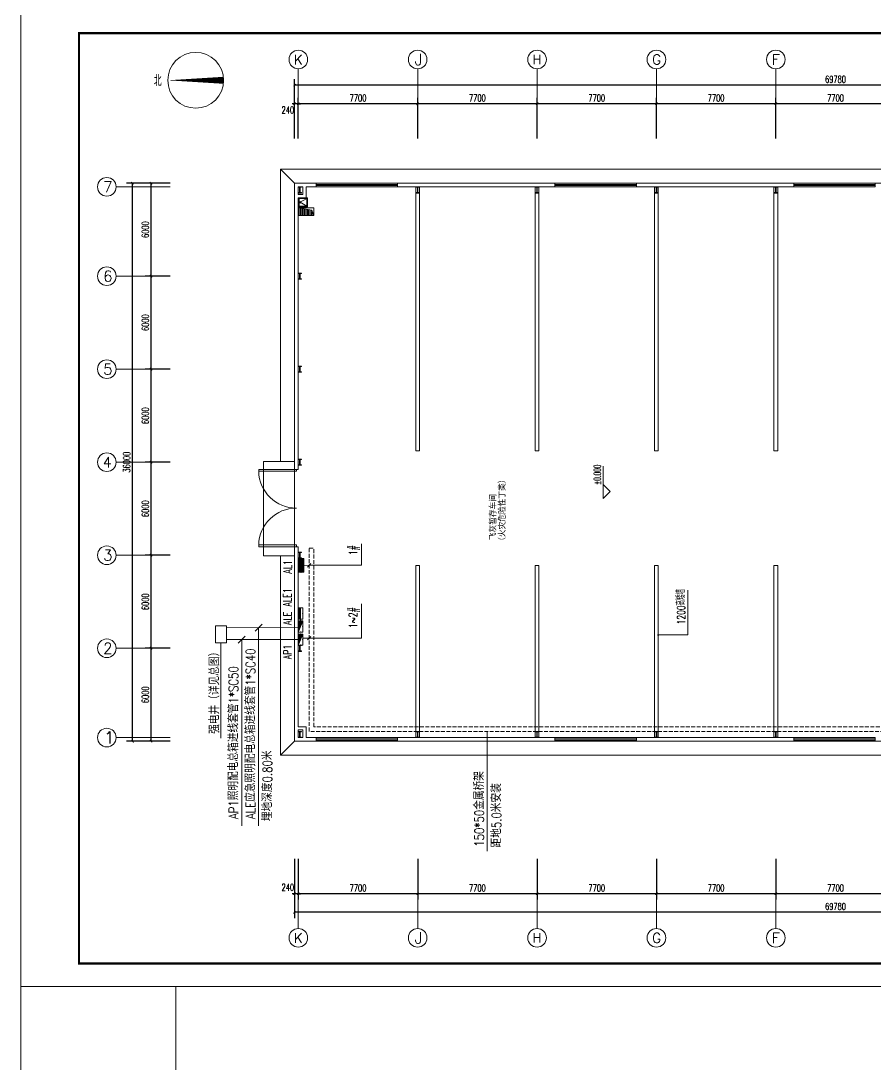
# Model space of a CAD drawing. Header units: inches. Extents: x -3272461 to -2504170, y 403793 to 1071042.
# Drawn here: x -2761444 to -2706341, y 779131 to 846418 of the extents above; entities that cross this region are included whole.
import ezdxf
from ezdxf.enums import TextEntityAlignment as Align

# ---------------------------------------------------------------- set-up
doc = ezdxf.new("R2010")
doc.units = ezdxf.units.IN
doc.header["$LTSCALE"] = 1000
doc.header["$MEASUREMENT"] = 0
doc.header["$PDSIZE"] = -5
doc.linetypes.add('DASH', pattern=[0.35, 0.25, -0.1])
doc.layers.get('0').update_dxf_attribs({"lineweight": 18})
for name, color, linetype, lineweight in [('AXIS', 30, 'Continuous', 18), ('DIM_SYMB', 3, 'Continuous', 18), ('EQUIP', 3, 'Continuous', 18), ('EQUIP-箱柜', 3, 'Continuous', 18), ('jc', 8, 'Continuous', 18), ('PUB_TITLE', 153, 'Continuous', 18), ('TEL_TEXT', 7, 'Continuous', 18), ('TQ', 3, 'Continuous', 18), ('WIRE-照明', 1, 'Continuous', 18), ('桥架', 7, 'DASH', 18)]:
    doc.layers.add(name, color=color, linetype=linetype, lineweight=lineweight)
doc.styles.add('_HZTXT', font='simplex.shx', dxfattribs={"width": 0.8, "bigfont": 'hztxt.shx'})
doc.styles.add('_TCH_AXIS', font='complex.shx', dxfattribs={"bigfont": 'gbcbig.shx'})
doc.styles.add('_TCH_DIM', font='simplex.shx', dxfattribs={"width": 0.7, "bigfont": 'gbcbig.shx'})
doc.styles.add('_TCH_DIM_T3', font='simplex.shx', dxfattribs={"width": 0.705882, "bigfont": 'gbcbig.shx'})
doc.styles.add('_TCH_LABEL', font='complex.shx', dxfattribs={"bigfont": 'gbcbig.shx'})
doc.styles.add('_TEL_DIM', font='simplex.shx', dxfattribs={"width": 0.8, "bigfont": 'hztxt.shx'})
doc.styles.add('HT', font='', dxfattribs={"width": 0.9})
doc.styles.get('HT').set_extended_font_data('黑体')
doc.dimstyles.new('_TCH_ARCH&&150', dxfattribs={"dimtxt": 446.25, "dimasz": 150, "dimexe": 375, "dimexo": 450, "dimgap": 150, "dimtad": 1, "dimdec": 0, "dimzin": 0, "dimdsep": 46, "dimtxsty": '_TCH_DIM_T3', "dimblk": 'ARCHTICK', "dimcen": 0.09, "dimdle": 300, "dimclrt": 7, "dimazin": 2, "dimtfac": 1, "dimtdec": 0, "dimtix": 1, "dimtmove": 2, "dimatfit": 3, "dimfxl": 1, "dimtolj": 1, "dimarcsym": 0})

# ---------------------------------------------------------------- blocks, each defined once
blk = doc.blocks.new('_ArchTick_0')
at = {"color": 0, "linetype": 'ByBlock'}
blk.add_lwpolyline([(-0.5, -0.5, 0.4, 0.4, 0), (0.5, 0.5, 0.4, 0.4, 0)], format="xyseb", dxfattribs=at)
blk = doc.blocks.new('*X21')
at = {"layer": 'AXIS', "color": 0, "lineweight": -2}
for p, q in [((-2743788, 838825), (-2743788, 842650)), ((-2674008, 838825), (-2674008, 842650)), ((-2674008, 842275), (-2743788, 842275))]:
    blk.add_line(p, q, dxfattribs=at)
at = {"layer": 'AXIS', "color": 0, "lineweight": -2, "xscale": 150, "yscale": 150, "zscale": 150, "rotation": 180}
blk.add_blockref('_ArchTick_0', (-2743788, 842275), dxfattribs=at)
at = {"layer": 'AXIS', "color": 0, "lineweight": -2, "xscale": 150, "yscale": 150, "zscale": 150}
blk.add_blockref('_ArchTick_0', (-2674008, 842275), dxfattribs=at)
at = {"layer": 'AXIS', "color": 7, "insert": (-2708898, 842648), "char_height": 446.2, "width": 2115, "attachment_point": 5, "style": '_TCH_DIM_T3'}
blk.add_mtext('69780', dxfattribs=at)
blk = doc.blocks.new('_ARCHTICK')
at = {"color": 0, "linetype": 'ByBlock', "const_width": 0.4}
blk.add_lwpolyline([(-0.5, -0.5), (0.5, 0.5)], dxfattribs=at)
blk = doc.blocks.new('*X28')
at = {"layer": 'AXIS', "color": 0, "lineweight": -2}
for p, q in [((-2712748, 838825), (-2712748, 841450)), ((-2705048, 838825), (-2705048, 841450)), ((-2705048, 841075), (-2712748, 841075))]:
    blk.add_line(p, q, dxfattribs=at)
at = {"layer": 'AXIS', "color": 0, "lineweight": -2, "xscale": 150, "yscale": 150, "zscale": 150, "rotation": 180}
blk.add_blockref('_ArchTick_0', (-2712748, 841075), dxfattribs=at)
at = {"layer": 'AXIS', "color": 0, "lineweight": -2, "xscale": 150, "yscale": 150, "zscale": 150}
blk.add_blockref('_ArchTick_0', (-2705048, 841075), dxfattribs=at)
at = {"layer": 'AXIS', "color": 7, "insert": (-2708898, 841448), "char_height": 446.2, "width": 1665, "attachment_point": 5, "style": '_TCH_DIM_T3'}
blk.add_mtext('7700', dxfattribs=at)
blk = doc.blocks.new('*X29')
at = {"layer": 'AXIS', "color": 0, "lineweight": -2}
for p, q in [((-2720448, 838825), (-2720448, 841450)), ((-2712748, 838825), (-2712748, 841450)), ((-2712748, 841075), (-2720448, 841075))]:
    blk.add_line(p, q, dxfattribs=at)
at = {"layer": 'AXIS', "color": 0, "lineweight": -2, "xscale": 150, "yscale": 150, "zscale": 150, "rotation": 180}
blk.add_blockref('_ArchTick_0', (-2720448, 841075), dxfattribs=at)
at = {"layer": 'AXIS', "color": 0, "lineweight": -2, "xscale": 150, "yscale": 150, "zscale": 150}
blk.add_blockref('_ArchTick_0', (-2712748, 841075), dxfattribs=at)
at = {"layer": 'AXIS', "color": 7, "insert": (-2716598, 841448), "char_height": 446.2, "width": 1665, "attachment_point": 5, "style": '_TCH_DIM_T3'}
blk.add_mtext('7700', dxfattribs=at)
blk = doc.blocks.new('*X30')
at = {"layer": 'AXIS', "color": 0, "lineweight": -2}
for p, q in [((-2728148, 838825), (-2728148, 841450)), ((-2720448, 838825), (-2720448, 841450)), ((-2720448, 841075), (-2728148, 841075))]:
    blk.add_line(p, q, dxfattribs=at)
at = {"layer": 'AXIS', "color": 0, "lineweight": -2, "xscale": 150, "yscale": 150, "zscale": 150, "rotation": 180}
blk.add_blockref('_ArchTick_0', (-2728148, 841075), dxfattribs=at)
at = {"layer": 'AXIS', "color": 0, "lineweight": -2, "xscale": 150, "yscale": 150, "zscale": 150}
blk.add_blockref('_ArchTick_0', (-2720448, 841075), dxfattribs=at)
at = {"layer": 'AXIS', "color": 7, "insert": (-2724298, 841448), "char_height": 446.2, "width": 1665, "attachment_point": 5, "style": '_TCH_DIM_T3'}
blk.add_mtext('7700', dxfattribs=at)
blk = doc.blocks.new('*X31')
at = {"layer": 'AXIS', "color": 0, "lineweight": -2}
for p, q in [((-2735848, 838825), (-2735848, 841450)), ((-2728148, 838825), (-2728148, 841450)), ((-2728148, 841075), (-2735848, 841075))]:
    blk.add_line(p, q, dxfattribs=at)
at = {"layer": 'AXIS', "color": 0, "lineweight": -2, "xscale": 150, "yscale": 150, "zscale": 150, "rotation": 180}
blk.add_blockref('_ArchTick_0', (-2735848, 841075), dxfattribs=at)
at = {"layer": 'AXIS', "color": 0, "lineweight": -2, "xscale": 150, "yscale": 150, "zscale": 150}
blk.add_blockref('_ArchTick_0', (-2728148, 841075), dxfattribs=at)
at = {"layer": 'AXIS', "color": 7, "insert": (-2731998, 841448), "char_height": 446.2, "width": 1665, "attachment_point": 5, "style": '_TCH_DIM_T3'}
blk.add_mtext('7700', dxfattribs=at)
blk = doc.blocks.new('*X32')
at = {"layer": 'AXIS', "color": 0, "lineweight": -2}
for p, q in [((-2743548, 838825), (-2743548, 841450)), ((-2735848, 838825), (-2735848, 841450)), ((-2735848, 841075), (-2743548, 841075))]:
    blk.add_line(p, q, dxfattribs=at)
at = {"layer": 'AXIS', "color": 0, "lineweight": -2, "xscale": 150, "yscale": 150, "zscale": 150, "rotation": 180}
blk.add_blockref('_ArchTick_0', (-2743548, 841075), dxfattribs=at)
at = {"layer": 'AXIS', "color": 0, "lineweight": -2, "xscale": 150, "yscale": 150, "zscale": 150}
blk.add_blockref('_ArchTick_0', (-2735848, 841075), dxfattribs=at)
at = {"layer": 'AXIS', "color": 7, "insert": (-2739698, 841448), "char_height": 446.2, "width": 1665, "attachment_point": 5, "style": '_TCH_DIM_T3'}
blk.add_mtext('7700', dxfattribs=at)
blk = doc.blocks.new('*X33')
at = {"layer": 'AXIS', "color": 0, "lineweight": -2}
for p, q in [((-2743788, 838825), (-2743788, 841450)), ((-2743548, 838825), (-2743548, 841450)), ((-2743788, 841075), (-2743938, 841075)), ((-2743548, 841075), (-2743788, 841075)), ((-2743548, 841075), (-2743398, 841075))]:
    blk.add_line(p, q, dxfattribs=at)
at = {"layer": 'AXIS', "color": 0, "lineweight": -2, "xscale": 150, "yscale": 150, "zscale": 150}
blk.add_blockref('_ArchTick_0', (-2743788, 841075), dxfattribs=at)
at = {"layer": 'AXIS', "color": 0, "lineweight": -2, "xscale": 150, "yscale": 150, "zscale": 150, "rotation": 180}
blk.add_blockref('_ArchTick_0', (-2743548, 841075), dxfattribs=at)
at = {"layer": 'AXIS', "color": 7, "insert": (-2744221, 840662), "char_height": 446.2, "width": 1215, "attachment_point": 5, "style": '_TCH_DIM_T3'}
blk.add_mtext('240', dxfattribs=at)
blk = doc.blocks.new('*X94')
at = {"layer": 'AXIS', "color": 0, "lineweight": -2}
for p, q in [((-2743788, 792374), (-2743788, 788549)), ((-2674008, 792374), (-2674008, 788549)), ((-2674008, 788924), (-2743788, 788924))]:
    blk.add_line(p, q, dxfattribs=at)
at = {"layer": 'AXIS', "color": 0, "lineweight": -2, "xscale": 150, "yscale": 150, "zscale": 150, "rotation": 180}
blk.add_blockref('_ArchTick_0', (-2743788, 788924), dxfattribs=at)
at = {"layer": 'AXIS', "color": 0, "lineweight": -2, "xscale": 150, "yscale": 150, "zscale": 150}
blk.add_blockref('_ArchTick_0', (-2674008, 788924), dxfattribs=at)
at = {"layer": 'AXIS', "color": 7, "insert": (-2708898, 789298), "char_height": 446.2, "width": 2115, "attachment_point": 5, "style": '_TCH_DIM_T3'}
blk.add_mtext('69780', dxfattribs=at)
blk = doc.blocks.new('*X100')
at = {"layer": 'AXIS', "color": 0, "lineweight": -2}
for p, q in [((-2712748, 792374), (-2712748, 789749)), ((-2705048, 792374), (-2705048, 789749)), ((-2705048, 790124), (-2712748, 790124))]:
    blk.add_line(p, q, dxfattribs=at)
at = {"layer": 'AXIS', "color": 0, "lineweight": -2, "xscale": 150, "yscale": 150, "zscale": 150, "rotation": 180}
blk.add_blockref('_ArchTick_0', (-2712748, 790124), dxfattribs=at)
at = {"layer": 'AXIS', "color": 0, "lineweight": -2, "xscale": 150, "yscale": 150, "zscale": 150}
blk.add_blockref('_ArchTick_0', (-2705048, 790124), dxfattribs=at)
at = {"layer": 'AXIS', "color": 7, "insert": (-2708898, 790498), "char_height": 446.2, "width": 1665, "attachment_point": 5, "style": '_TCH_DIM_T3'}
blk.add_mtext('7700', dxfattribs=at)
blk = doc.blocks.new('*X101')
at = {"layer": 'AXIS', "color": 0, "lineweight": -2}
for p, q in [((-2720448, 792374), (-2720448, 789749)), ((-2712748, 792374), (-2712748, 789749)), ((-2712748, 790124), (-2720448, 790124))]:
    blk.add_line(p, q, dxfattribs=at)
at = {"layer": 'AXIS', "color": 0, "lineweight": -2, "xscale": 150, "yscale": 150, "zscale": 150, "rotation": 180}
blk.add_blockref('_ArchTick_0', (-2720448, 790124), dxfattribs=at)
at = {"layer": 'AXIS', "color": 0, "lineweight": -2, "xscale": 150, "yscale": 150, "zscale": 150}
blk.add_blockref('_ArchTick_0', (-2712748, 790124), dxfattribs=at)
at = {"layer": 'AXIS', "color": 7, "insert": (-2716598, 790498), "char_height": 446.2, "width": 1665, "attachment_point": 5, "style": '_TCH_DIM_T3'}
blk.add_mtext('7700', dxfattribs=at)
blk = doc.blocks.new('*X102')
at = {"layer": 'AXIS', "color": 0, "lineweight": -2}
for p, q in [((-2728148, 792374), (-2728148, 789749)), ((-2720448, 792374), (-2720448, 789749)), ((-2720448, 790124), (-2728148, 790124))]:
    blk.add_line(p, q, dxfattribs=at)
at = {"layer": 'AXIS', "color": 0, "lineweight": -2, "xscale": 150, "yscale": 150, "zscale": 150, "rotation": 180}
blk.add_blockref('_ArchTick_0', (-2728148, 790124), dxfattribs=at)
at = {"layer": 'AXIS', "color": 0, "lineweight": -2, "xscale": 150, "yscale": 150, "zscale": 150}
blk.add_blockref('_ArchTick_0', (-2720448, 790124), dxfattribs=at)
at = {"layer": 'AXIS', "color": 7, "insert": (-2724298, 790498), "char_height": 446.2, "width": 1665, "attachment_point": 5, "style": '_TCH_DIM_T3'}
blk.add_mtext('7700', dxfattribs=at)
blk = doc.blocks.new('*X103')
at = {"layer": 'AXIS', "color": 0, "lineweight": -2}
for p, q in [((-2735848, 792374), (-2735848, 789749)), ((-2728148, 792374), (-2728148, 789749)), ((-2728148, 790124), (-2735848, 790124))]:
    blk.add_line(p, q, dxfattribs=at)
at = {"layer": 'AXIS', "color": 0, "lineweight": -2, "xscale": 150, "yscale": 150, "zscale": 150, "rotation": 180}
blk.add_blockref('_ArchTick_0', (-2735848, 790124), dxfattribs=at)
at = {"layer": 'AXIS', "color": 0, "lineweight": -2, "xscale": 150, "yscale": 150, "zscale": 150}
blk.add_blockref('_ArchTick_0', (-2728148, 790124), dxfattribs=at)
at = {"layer": 'AXIS', "color": 7, "insert": (-2731998, 790498), "char_height": 446.2, "width": 1665, "attachment_point": 5, "style": '_TCH_DIM_T3'}
blk.add_mtext('7700', dxfattribs=at)
blk = doc.blocks.new('*X104')
at = {"layer": 'AXIS', "color": 0, "lineweight": -2}
for p, q in [((-2743548, 792374), (-2743548, 789749)), ((-2735848, 792374), (-2735848, 789749)), ((-2735848, 790124), (-2743548, 790124))]:
    blk.add_line(p, q, dxfattribs=at)
at = {"layer": 'AXIS', "color": 0, "lineweight": -2, "xscale": 150, "yscale": 150, "zscale": 150, "rotation": 180}
blk.add_blockref('_ArchTick_0', (-2743548, 790124), dxfattribs=at)
at = {"layer": 'AXIS', "color": 0, "lineweight": -2, "xscale": 150, "yscale": 150, "zscale": 150}
blk.add_blockref('_ArchTick_0', (-2735848, 790124), dxfattribs=at)
at = {"layer": 'AXIS', "color": 7, "insert": (-2739698, 790498), "char_height": 446.2, "width": 1665, "attachment_point": 5, "style": '_TCH_DIM_T3'}
blk.add_mtext('7700', dxfattribs=at)
blk = doc.blocks.new('*X105')
at = {"layer": 'AXIS', "color": 0, "lineweight": -2}
for p, q in [((-2743788, 792374), (-2743788, 789749)), ((-2743548, 792374), (-2743548, 789749)), ((-2743788, 790124), (-2743938, 790124)), ((-2743548, 790124), (-2743788, 790124)), ((-2743548, 790124), (-2743398, 790124))]:
    blk.add_line(p, q, dxfattribs=at)
at = {"layer": 'AXIS', "color": 0, "lineweight": -2, "xscale": 150, "yscale": 150, "zscale": 150}
blk.add_blockref('_ArchTick_0', (-2743788, 790124), dxfattribs=at)
at = {"layer": 'AXIS', "color": 0, "lineweight": -2, "xscale": 150, "yscale": 150, "zscale": 150, "rotation": 180}
blk.add_blockref('_ArchTick_0', (-2743548, 790124), dxfattribs=at)
at = {"layer": 'AXIS', "color": 7, "insert": (-2744221, 790537), "char_height": 446.2, "width": 1215, "attachment_point": 5, "style": '_TCH_DIM_T3'}
blk.add_mtext('240', dxfattribs=at)
blk = doc.blocks.new('*X130')
at = {"layer": 'AXIS', "color": 0, "lineweight": -2}
for p, q in [((-2751816, 835953), (-2754625, 835953)), ((-2754250, 799953), (-2754250, 835953)), ((-2751816, 799953), (-2754625, 799953))]:
    blk.add_line(p, q, dxfattribs=at)
at = {"layer": 'AXIS', "color": 0, "lineweight": -2, "xscale": 150, "yscale": 150, "zscale": 150}
for p, rotation in [((-2754250, 835953), 90), ((-2754250, 799953), 270)]:
    blk.add_blockref('_ArchTick_0', p, dxfattribs=dict(at, rotation=rotation))
at = {"layer": 'AXIS', "color": 7, "insert": (-2754623, 817953), "char_height": 446.2, "width": 2070, "attachment_point": 5, "rotation": 90, "style": '_TCH_DIM_T3'}
blk.add_mtext('36000', dxfattribs=at)
blk = doc.blocks.new('*X131')
at = {"layer": 'AXIS', "color": 0, "lineweight": -2}
for p, q in [((-2751816, 805953), (-2753425, 805953)), ((-2753050, 799953), (-2753050, 805953)), ((-2751816, 799953), (-2753425, 799953))]:
    blk.add_line(p, q, dxfattribs=at)
at = {"layer": 'AXIS', "color": 0, "lineweight": -2, "xscale": 150, "yscale": 150, "zscale": 150}
for p, rotation in [((-2753050, 805953), 90), ((-2753050, 799953), 270)]:
    blk.add_blockref('_ArchTick_0', p, dxfattribs=dict(at, rotation=rotation))
at = {"layer": 'AXIS', "color": 7, "insert": (-2753423, 802953), "char_height": 446.2, "width": 1665, "attachment_point": 5, "rotation": 90, "style": '_TCH_DIM_T3'}
blk.add_mtext('6000', dxfattribs=at)
blk = doc.blocks.new('*X132')
at = {"layer": 'AXIS', "color": 0, "lineweight": -2}
for p, q in [((-2751816, 811953), (-2753425, 811953)), ((-2753050, 805953), (-2753050, 811953)), ((-2751816, 805953), (-2753425, 805953))]:
    blk.add_line(p, q, dxfattribs=at)
at = {"layer": 'AXIS', "color": 0, "lineweight": -2, "xscale": 150, "yscale": 150, "zscale": 150}
for p, rotation in [((-2753050, 811953), 90), ((-2753050, 805953), 270)]:
    blk.add_blockref('_ArchTick_0', p, dxfattribs=dict(at, rotation=rotation))
at = {"layer": 'AXIS', "color": 7, "insert": (-2753423, 808953), "char_height": 446.2, "width": 1665, "attachment_point": 5, "rotation": 90, "style": '_TCH_DIM_T3'}
blk.add_mtext('6000', dxfattribs=at)
blk = doc.blocks.new('*X133')
at = {"layer": 'AXIS', "color": 0, "lineweight": -2}
for p, q in [((-2751816, 817953), (-2753425, 817953)), ((-2753050, 811953), (-2753050, 817953)), ((-2751816, 811953), (-2753425, 811953))]:
    blk.add_line(p, q, dxfattribs=at)
at = {"layer": 'AXIS', "color": 0, "lineweight": -2, "xscale": 150, "yscale": 150, "zscale": 150}
for p, rotation in [((-2753050, 817953), 90), ((-2753050, 811953), 270)]:
    blk.add_blockref('_ArchTick_0', p, dxfattribs=dict(at, rotation=rotation))
at = {"layer": 'AXIS', "color": 7, "insert": (-2753423, 814953), "char_height": 446.2, "width": 1665, "attachment_point": 5, "rotation": 90, "style": '_TCH_DIM_T3'}
blk.add_mtext('6000', dxfattribs=at)
blk = doc.blocks.new('*X134')
at = {"layer": 'AXIS', "color": 0, "lineweight": -2}
for p, q in [((-2751816, 823953), (-2753425, 823953)), ((-2753050, 817953), (-2753050, 823953)), ((-2751816, 817953), (-2753425, 817953))]:
    blk.add_line(p, q, dxfattribs=at)
at = {"layer": 'AXIS', "color": 0, "lineweight": -2, "xscale": 150, "yscale": 150, "zscale": 150}
for p, rotation in [((-2753050, 823953), 90), ((-2753050, 817953), 270)]:
    blk.add_blockref('_ArchTick_0', p, dxfattribs=dict(at, rotation=rotation))
at = {"layer": 'AXIS', "color": 7, "insert": (-2753423, 820953), "char_height": 446.2, "width": 1665, "attachment_point": 5, "rotation": 90, "style": '_TCH_DIM_T3'}
blk.add_mtext('6000', dxfattribs=at)
blk = doc.blocks.new('*X135')
at = {"layer": 'AXIS', "color": 0, "lineweight": -2}
for p, q in [((-2751816, 829953), (-2753425, 829953)), ((-2753050, 823953), (-2753050, 829953)), ((-2751816, 823953), (-2753425, 823953))]:
    blk.add_line(p, q, dxfattribs=at)
at = {"layer": 'AXIS', "color": 0, "lineweight": -2, "xscale": 150, "yscale": 150, "zscale": 150}
for p, rotation in [((-2753050, 829953), 90), ((-2753050, 823953), 270)]:
    blk.add_blockref('_ArchTick_0', p, dxfattribs=dict(at, rotation=rotation))
at = {"layer": 'AXIS', "color": 7, "insert": (-2753423, 826953), "char_height": 446.2, "width": 1665, "attachment_point": 5, "rotation": 90, "style": '_TCH_DIM_T3'}
blk.add_mtext('6000', dxfattribs=at)
blk = doc.blocks.new('*X136')
at = {"layer": 'AXIS', "color": 0, "lineweight": -2}
for p, q in [((-2751816, 835953), (-2753425, 835953)), ((-2753050, 829953), (-2753050, 835953)), ((-2751816, 829953), (-2753425, 829953))]:
    blk.add_line(p, q, dxfattribs=at)
at = {"layer": 'AXIS', "color": 0, "lineweight": -2, "xscale": 150, "yscale": 150, "zscale": 150}
for p, rotation in [((-2753050, 835953), 90), ((-2753050, 829953), 270)]:
    blk.add_blockref('_ArchTick_0', p, dxfattribs=dict(at, rotation=rotation))
at = {"layer": 'AXIS', "color": 7, "insert": (-2753423, 832953), "char_height": 446.2, "width": 1665, "attachment_point": 5, "rotation": 90, "style": '_TCH_DIM_T3'}
blk.add_mtext('6000', dxfattribs=at)
blk = doc.blocks.new('*X263')
at = {"color": 0}
for p, q in [((-247, 0), (-246, 2)), ((-212, 0), (-187, 25)), ((-177, 0), (-128, 49)), ((-141, 0), (-69, 72)), ((-106, 0), (-10, 96)), ((-71, 0), (49, 120)), ((-35, 0), (108, 143)), ((0, 0), (167, 167)), ((35, 0), (226, 190)), ((71, 0), (250, 179)), ((106, 0), (250, 144)), ((141, 0), (250, 109)), ((177, 0), (250, 73)), ((212, 0), (250, 38)), ((247, 0), (250, 3))]:
    blk.add_line(p, q, dxfattribs=at)
blk = doc.blocks.new('$equip$00001425')
blk.add_hatch(color=256).paths.add_polyline_path([(-0.75, 0), (0.75, 0), (0.75, 0.6)], flags=0)
for p, q in [((-0.75, 0), (0.75, 0.6)), ((0.75, 0.6), (-0.75, 0.6)), ((-0.75, 0.6), (-0.75, 0)), ((-0.75, 0), (0.75, 0)), ((0.75, 0), (0.75, 0.6))]:
    blk.add_line(p, q)
for p in [(-0.75, 0.3), (0, 0.6), (0, 0), (0.75, 0.3)]:
    blk.add_point(p)
at = {"xscale": 0.00300000000061118, "yscale": 0.00300000000061118, "zscale": 0.00300000000061118}
blk.add_blockref('*X263', (0, 0), dxfattribs=at)
at = {"style": '_TCH_LABEL', "flags": 1}
blk.add_attdef('A', (0, 0), '', height=0.00002, dxfattribs=at)
blk = doc.blocks.new('*X265')
at = {"color": 0}
for p, q in [((-250, 33), (-83, 200)), ((-250, 68), (-118, 200)), ((-250, 104), (-154, 200)), ((-250, 139), (-189, 200)), ((-250, 174), (-224, 200)), ((-247, 0), (-47, 200)), ((-212, 0), (-12, 200)), ((-177, 0), (23, 200)), ((-141, 0), (59, 200)), ((-106, 0), (94, 200)), ((-71, 0), (129, 200)), ((-35, 0), (165, 200)), ((0, 0), (200, 200)), ((35, 0), (235, 200)), ((71, 0), (250, 179)), ((106, 0), (250, 144)), ((141, 0), (250, 109)), ((177, 0), (250, 73)), ((212, 0), (250, 38)), ((247, 0), (250, 3))]:
    blk.add_line(p, q, dxfattribs=at)
blk = doc.blocks.new('$equip$00001421')
for p, q in [((0.75, 0.6), (-0.75, 0.6)), ((-0.75, 0.6), (-0.75, 0)), ((-0.75, 0), (0.75, 0)), ((0.75, 0), (0.75, 0.6))]:
    blk.add_line(p, q)
blk.add_lwpolyline([(-0.75, 0.3, 0.6, 0.6, 0), (0.75, 0.3, 0.6, 0.6, 0)], format="xyseb")
for p in [(-0.75, 0.3), (0, 0.6), (0, 0), (0.75, 0.3)]:
    blk.add_point(p)
at = {"xscale": 0.00300000000061118, "yscale": 0.00300000000061118, "zscale": 0.00300000000061118}
blk.add_blockref('*X265', (0, 0), dxfattribs=at)
at = {"style": '_TCH_LABEL', "flags": 1}
blk.add_attdef('A', (0, 0), '', height=0.00002, dxfattribs=at)
blk = doc.blocks.new('*X20')
at = {"color": 0}
for p, q in [((-250, 33), (-183, 100)), ((-250, 68), (-218, 100)), ((-247, 0), (-147, 100)), ((-212, 0), (-112, 100)), ((-177, 0), (-77, 100)), ((-141, 0), (-41, 100)), ((-106, 0), (-6, 100)), ((-71, 0), (29, 100)), ((-35, 0), (65, 100)), ((0, 0), (100, 100)), ((35, 0), (135, 100)), ((71, 0), (171, 100)), ((106, 0), (206, 100)), ((141, 0), (241, 100)), ((177, 0), (250, 73)), ((212, 0), (250, 38)), ((247, 0), (250, 3))]:
    blk.add_line(p, q, dxfattribs=at)
blk = doc.blocks.new('$equip$00002929')
for p, q in [((-0.75, 0.6), (-0.75, 0)), ((0.75, 0.6), (-0.75, 0.6)), ((-0.75, 0.3), (0.75, 0.3)), ((-0.75, 0), (0.75, 0)), ((0.75, 0), (0.75, 0.6))]:
    blk.add_line(p, q)
blk.add_lwpolyline([(-0.75, 0.15, 0.3, 0.3, 0), (0.75, 0.15, 0.3, 0.3, 0)], format="xyseb")
blk.add_lwpolyline([(-0.75, 0.6), (-0.75, 0), (0.75, 0), (0.75, 0.6), (-0.75, 0.6), (-0.75, 0)])
for p in [(-0.75, 0.3), (0, 0.6), (0, 0), (0.75, 0.3)]:
    blk.add_point(p)
at = {"xscale": 0.00300000000061118, "yscale": 0.00300000000061118, "zscale": 0.00300000000061118}
blk.add_blockref('*X20', (0, 0), dxfattribs=at)
at = {"color": 7, "style": '_TEL_DIM', "flags": 1}
for tag in ['A', 'REMARK']:
    blk.add_attdef(tag, text='', height=0.00002, dxfattribs=at).set_placement((0, 0), align=Align.MIDDLE_CENTER)
blk = doc.blocks.new('$WINLIB2D$00000001')
at = {"color": 0}
for points in [[(-0.5, 0.5), (-0.5, -0.5)], [(-0.5, 0.5), (0.5, 0.5)], [(0.5, -0.5), (0.5, 0.5)], [(0.5, 0.167), (-0.5, 0.167)], [(0.5, -0.167), (-0.5, -0.167)], [(-0.5, -0.5), (0.5, -0.5)]]:
    blk.add_lwpolyline(points, dxfattribs=at)
blk = doc.blocks.new('$DorLib2D$00000002')
for p, q in [((-0.5, 0), (-0.5, 0.4875)), ((-0.475, 0.4875), (-0.5, 0.4875)), ((-0.475, 0), (-0.475, 0.4875)), ((0.475, 0), (0.475, 0.4875)), ((0.475, 0.4875), (0.5, 0.4875)), ((0.5, 0), (0.5, 0.4875)), ((-0.5, 0), (-0.475, 0)), ((0.5, 0), (0.475, 0))]:
    blk.add_line(p, q)
at = {"lineweight": 13}
for centre, start, end in [((-0.4875, 0), 0, 88.53072), ((0.4875, 0), 91.46928, 180)]:
    blk.add_arc(centre, 0.4875, start, end, dxfattribs=at)

msp = doc.modelspace()

# ---------------------------------------------------------------- hatches: boundary and pattern name
at = {"layer": 'jc'}
h = msp.add_hatch(dxfattribs=at)
h.set_pattern_fill('ANSI31', color=256, style=0, pattern_type=0)
h.set_pattern_definition([(90, (0, 0), (-79.375, 3e-14), [])])
h.paths.add_polyline_path([(-2743537.8, 833857.6), (-2743537.8, 834357.6), (-2742684.3, 834204.7), (-2742547.8, 833857.6)], flags=0)

# ---------------------------------------------------------------- linework, layer by layer
at = {"layer": 'AXIS'}
for p, q in [((-2743547.8, 838824.9), (-2743547.8, 843324.9)), ((-2735847.8, 838824.9), (-2735847.8, 843324.9)), ((-2728147.8, 838824.9), (-2728147.8, 843324.9)), ((-2720447.8, 838824.9), (-2720447.8, 843324.9)), ((-2712747.8, 838824.9), (-2712747.8, 843324.9)), ((-2751815.8, 835712.7), (-2755300.2, 835712.7)), ((-2751815.8, 829952.7), (-2755300.2, 829952.7)), ((-2751815.8, 823952.7), (-2755300.2, 823952.7)), ((-2751815.8, 817952.7), (-2755300.2, 817952.7)), ((-2751815.8, 811952.7), (-2755300.2, 811952.7)), ((-2742962.1, 811188.1), (-2742732.7, 811417.4)), ((-2742962.1, 806487.2), (-2742732.7, 806716.5)), ((-2751815.8, 805952.7), (-2755300.2, 805952.7)), ((-2751815.8, 800192.7), (-2755300.2, 800192.7)), ((-2743547.8, 792374.4), (-2743547.8, 787874.4)), ((-2735847.8, 792374.4), (-2735847.8, 787874.4)), ((-2728147.8, 792374.4), (-2728147.8, 787874.4)), ((-2720447.8, 792374.4), (-2720447.8, 787874.4)), ((-2712747.8, 792374.4), (-2712747.8, 787874.4))]:
    msp.add_line(p, q, dxfattribs=at)
msp.add_lwpolyline([(-2748890, 807408.9), (-2748190, 807408.9), (-2748190, 806309.3), (-2748890, 806309.3)], close=True, dxfattribs=at)
for centre in [(-2743547.8, 843924.9), (-2735847.8, 843924.9), (-2728147.8, 843924.9), (-2720447.8, 843924.9), (-2712747.8, 843924.9), (-2755900.2, 835712.7), (-2755900.2, 829952.7), (-2755900.2, 823952.7), (-2755900.2, 817952.7), (-2755900.2, 811952.7), (-2755900.2, 805952.7), (-2755900.2, 800192.7), (-2743547.8, 787274.4), (-2735847.8, 787274.4), (-2728147.8, 787274.4), (-2720447.8, 787274.4), (-2712747.8, 787274.4)]:
    msp.add_circle(centre, 600, dxfattribs=at)
at = {"layer": 'DIM_SYMB'}
msp.add_lwpolyline([(-2748367.7, 842584.8, 450, 0, 0), (-2751967.7, 842584.8, 0, 0, 0)], format="xyseb", dxfattribs=at)
msp.add_circle((-2750167.7, 842584.8), 1800, dxfattribs=at)
at = {"layer": 'EQUIP'}
for p, q in [((-2739471.3, 812693.7), (-2739471.3, 811302.7)), ((-2739471.3, 808823.5), (-2739471.3, 806601.8)), ((-2731363.1, 800593.4), (-2731363.1, 792862.8))]:
    msp.add_line(p, q, dxfattribs=at)
at = {"layer": 'jc'}
for p, q in [((-2743787.8, 835953.4), (-2744687.8, 836853.4)), ((-2743787.8, 835953.4), (-2743147.8, 835953.4)), ((-2743787.8, 835114), (-2743787.8, 835953.4)), ((-2743347.8, 835713.4), (-2743547.8, 835713.4)), ((-2743547.8, 835713.4), (-2743547.8, 835683.4)), ((-2743547.8, 835713.4), (-2743247.8, 835713.4)), ((-2743547.8, 835214), (-2743547.8, 835713.4)), ((-2743347.8, 835683.4), (-2743347.8, 835713.4)), ((-2743247.8, 835713.4), (-2743247.8, 835214)), ((-2742391.1, 835952.7), (-2743147.8, 835952.7)), ((-2743047.8, 835712.7), (-2743047.8, 835014)), ((-2743047.8, 835712.7), (-2742391.1, 835712.7)), ((-2742391.1, 835712.7), (-2742391.1, 835952.7)), ((-2735847.8, 835952.7), (-2737141.1, 835952.7)), ((-2737141.1, 835952.7), (-2737141.1, 835712.7)), ((-2737141.1, 835712.7), (-2735967.8, 835712.7)), ((-2735967.8, 835712.7), (-2735967.8, 818692.7)), ((-2735747.8, 835713.4), (-2735947.8, 835713.4)), ((-2735947.8, 835713.4), (-2735947.8, 835683.4)), ((-2735841, 835953.4), (-2728147.8, 835953.4)), ((-2735747.8, 835683.4), (-2735747.8, 835713.4)), ((-2735727.8, 835713.4), (-2735727.8, 818692.7)), ((-2735727.8, 835713.4), (-2728267.8, 835713.4)), ((-2728267.8, 835713.4), (-2728267.8, 818693.4)), ((-2728047.8, 835714), (-2728247.8, 835714)), ((-2728247.8, 835714), (-2728247.8, 835684)), ((-2726991.1, 835953.4), (-2728147.8, 835953.4)), ((-2728047.8, 835684), (-2728047.8, 835714)), ((-2728027.8, 835713.4), (-2728027.8, 818693.4)), ((-2728027.8, 835713.4), (-2726991.1, 835713.4)), ((-2726991.1, 835713.4), (-2726991.1, 835953.4)), ((-2720447.8, 835953.4), (-2721741.1, 835953.4)), ((-2721741.1, 835953.4), (-2721741.1, 835713.4)), ((-2721741.1, 835713.4), (-2720567.8, 835713.4)), ((-2720567.8, 835713.4), (-2720567.8, 818693.4)), ((-2720347.8, 835714), (-2720547.8, 835714)), ((-2720547.8, 835714), (-2720547.8, 835684)), ((-2720447.8, 835953.4), (-2712747.8, 835953.4)), ((-2720347.8, 835684), (-2720347.8, 835714)), ((-2720327.8, 835713.4), (-2720327.8, 818693.4)), ((-2720327.8, 835713.4), (-2712867.8, 835713.4)), ((-2712867.8, 835713.4), (-2712867.8, 818693.4)), ((-2712647.8, 835714), (-2712847.8, 835714)), ((-2712847.8, 835714), (-2712847.8, 835684)), ((-2711591.1, 835953.4), (-2712747.8, 835953.4)), ((-2712647.8, 835684), (-2712647.8, 835714)), ((-2712627.8, 835713.4), (-2712627.8, 818693.4)), ((-2712627.8, 835713.4), (-2711591.1, 835713.4)), ((-2711591.1, 835713.4), (-2711591.1, 835953.4)), ((-2743787.8, 835114), (-2743787.8, 817492.7)), ((-2743547.8, 835683.4), (-2743462.8, 835683.4)), ((-2743462.8, 835343.4), (-2743547.8, 835343.4)), ((-2743547.8, 835343.4), (-2743547.8, 835313.4)), ((-2743547.8, 835313.4), (-2743347.8, 835313.4)), ((-2743247.8, 835214), (-2743547.8, 835214)), ((-2743462.8, 835683.4), (-2743462.8, 835343.4)), ((-2743432.8, 835343.4), (-2743432.8, 835683.4)), ((-2743432.8, 835683.4), (-2743347.8, 835683.4)), ((-2743347.8, 835343.4), (-2743432.8, 835343.4)), ((-2743347.8, 835313.4), (-2743347.8, 835343.4)), ((-2735947.8, 835683.4), (-2735862.8, 835683.4)), ((-2735862.8, 835343.4), (-2735947.8, 835343.4)), ((-2735947.8, 835343.4), (-2735947.8, 835313.4)), ((-2735947.8, 835313.4), (-2735747.8, 835313.4)), ((-2735862.8, 835683.4), (-2735862.8, 835343.4)), ((-2735832.8, 835343.4), (-2735832.8, 835683.4)), ((-2735832.8, 835683.4), (-2735747.8, 835683.4)), ((-2735747.8, 835343.4), (-2735832.8, 835343.4)), ((-2735747.8, 835313.4), (-2735747.8, 835343.4)), ((-2728247.8, 835684), (-2728162.8, 835684)), ((-2728162.8, 835344), (-2728247.8, 835344)), ((-2728247.8, 835344), (-2728247.8, 835314)), ((-2728247.8, 835314), (-2728047.8, 835314)), ((-2728162.8, 835684), (-2728162.8, 835344)), ((-2728132.8, 835344), (-2728132.8, 835684)), ((-2728132.8, 835684), (-2728047.8, 835684)), ((-2728047.8, 835344), (-2728132.8, 835344)), ((-2728047.8, 835314), (-2728047.8, 835344)), ((-2720547.8, 835684), (-2720462.8, 835684)), ((-2720462.8, 835344), (-2720547.8, 835344)), ((-2720547.8, 835344), (-2720547.8, 835314)), ((-2720547.8, 835314), (-2720347.8, 835314)), ((-2720462.8, 835684), (-2720462.8, 835344)), ((-2720432.8, 835344), (-2720432.8, 835684)), ((-2720432.8, 835684), (-2720347.8, 835684)), ((-2720347.8, 835344), (-2720432.8, 835344)), ((-2720347.8, 835314), (-2720347.8, 835344)), ((-2712847.8, 835684), (-2712762.8, 835684)), ((-2712762.8, 835344), (-2712847.8, 835344)), ((-2712847.8, 835344), (-2712847.8, 835314)), ((-2712847.8, 835314), (-2712647.8, 835314)), ((-2712762.8, 835684), (-2712762.8, 835344)), ((-2712732.8, 835344), (-2712732.8, 835684)), ((-2712732.8, 835684), (-2712647.8, 835684)), ((-2712647.8, 835344), (-2712732.8, 835344)), ((-2712647.8, 835314), (-2712647.8, 835344)), ((-2743047.8, 835014), (-2743547.8, 835014)), ((-2743547.8, 817492.7), (-2743547.8, 835014)), ((-2743347.8, 830152.7), (-2743547.8, 830152.7)), ((-2743547.8, 830152.7), (-2743547.8, 830122.7)), ((-2743547.8, 830122.7), (-2743462.8, 830122.7)), ((-2743462.8, 829782.7), (-2743547.8, 829782.7)), ((-2743547.8, 829782.7), (-2743547.8, 829752.7)), ((-2743547.8, 829752.7), (-2743347.8, 829752.7)), ((-2743462.8, 830122.7), (-2743462.8, 829782.7)), ((-2743432.8, 829782.7), (-2743432.8, 830122.7)), ((-2743432.8, 830122.7), (-2743347.8, 830122.7)), ((-2743347.8, 829782.7), (-2743432.8, 829782.7)), ((-2743347.8, 830122.7), (-2743347.8, 830152.7)), ((-2743347.8, 829752.7), (-2743347.8, 829782.7)), ((-2743347.8, 824152.7), (-2743547.8, 824152.7)), ((-2743547.8, 824152.7), (-2743547.8, 824122.7)), ((-2743547.8, 824122.7), (-2743462.8, 824122.7)), ((-2743462.8, 823782.7), (-2743547.8, 823782.7)), ((-2743547.8, 823782.7), (-2743547.8, 823752.7)), ((-2743547.8, 823752.7), (-2743347.8, 823752.7)), ((-2743462.8, 824122.7), (-2743462.8, 823782.7)), ((-2743432.8, 823782.7), (-2743432.8, 824122.7)), ((-2743432.8, 824122.7), (-2743347.8, 824122.7)), ((-2743347.8, 823782.7), (-2743432.8, 823782.7)), ((-2743347.8, 824122.7), (-2743347.8, 824152.7)), ((-2743347.8, 823752.7), (-2743347.8, 823782.7)), ((-2735727.8, 818692.7), (-2735967.8, 818692.7)), ((-2728027.8, 818693.4), (-2728267.8, 818693.4)), ((-2720327.8, 818693.4), (-2720567.8, 818693.4)), ((-2712627.8, 818693.4), (-2712867.8, 818693.4)), ((-2743787.8, 811913.4), (-2743787.8, 817993.4)), ((-2743347.8, 818153.4), (-2743547.8, 818153.4)), ((-2743547.8, 818153.4), (-2743547.8, 818123.4)), ((-2743547.8, 818123.4), (-2743462.8, 818123.4)), ((-2743462.8, 817783.4), (-2743547.8, 817783.4)), ((-2743547.8, 817783.4), (-2743547.8, 817753.4)), ((-2743547.8, 817753.4), (-2743347.8, 817753.4)), ((-2743462.8, 818123.4), (-2743462.8, 817783.4)), ((-2743432.8, 817783.4), (-2743432.8, 818123.4)), ((-2743432.8, 818123.4), (-2743347.8, 818123.4)), ((-2743347.8, 817783.4), (-2743432.8, 817783.4)), ((-2743347.8, 818123.4), (-2743347.8, 818153.4)), ((-2743347.8, 817753.4), (-2743347.8, 817783.4)), ((-2723886.5, 815620.1), (-2723886.5, 817700.2)), ((-2743787.8, 817492.7), (-2743547.8, 817492.7)), ((-2743787.8, 812492.7), (-2743787.8, 817492.7)), ((-2723436.5, 816070.1), (-2723886.5, 816520.1)), ((-2723436.5, 816070.1), (-2723886.5, 815620.1)), ((-2743547.8, 812492.7), (-2743787.8, 812492.7)), ((-2743787.8, 812492.7), (-2743787.8, 800792.7)), ((-2743547.8, 800892.7), (-2743547.8, 812492.7)), ((-2743347.8, 812152.7), (-2743547.8, 812152.7)), ((-2743547.8, 812152.7), (-2743547.8, 812122.7)), ((-2743547.8, 812122.7), (-2743462.8, 812122.7)), ((-2743462.8, 811782.7), (-2743547.8, 811782.7)), ((-2743547.8, 811782.7), (-2743547.8, 811752.7)), ((-2743547.8, 811752.7), (-2743347.8, 811752.7)), ((-2743462.8, 812122.7), (-2743462.8, 811782.7)), ((-2743432.8, 811782.7), (-2743432.8, 812122.7)), ((-2743432.8, 812122.7), (-2743347.8, 812122.7)), ((-2743347.8, 811782.7), (-2743432.8, 811782.7)), ((-2743347.8, 812122.7), (-2743347.8, 812152.7)), ((-2743347.8, 811752.7), (-2743347.8, 811782.7)), ((-2735967.8, 800193.4), (-2735967.8, 811292.7)), ((-2735967.8, 811292.7), (-2735727.8, 811292.7)), ((-2735727.8, 800193.4), (-2735727.8, 811292.7)), ((-2728267.8, 800193.4), (-2728267.8, 811293.4)), ((-2728267.8, 811293.4), (-2728027.8, 811293.4)), ((-2728027.8, 800193.4), (-2728027.8, 811293.4)), ((-2720567.8, 800193.4), (-2720567.8, 811293.4)), ((-2720567.8, 811293.4), (-2720327.8, 811293.4)), ((-2720327.8, 800193.4), (-2720327.8, 811293.4)), ((-2712867.8, 800193.4), (-2712867.8, 811293.4)), ((-2712867.8, 811293.4), (-2712627.8, 811293.4)), ((-2712627.8, 800193.4), (-2712627.8, 811293.4)), ((-2718425.6, 806808.7), (-2718425.6, 809690.5)), ((-2720341.8, 806808.7), (-2718425.6, 806808.7)), ((-2743347.8, 806152.7), (-2743547.8, 806152.7)), ((-2743547.8, 806152.7), (-2743547.8, 806122.7)), ((-2743547.8, 806122.7), (-2743462.8, 806122.7)), ((-2743462.8, 806122.7), (-2743462.8, 805782.7)), ((-2743432.8, 805782.7), (-2743432.8, 806122.7)), ((-2743432.8, 806122.7), (-2743347.8, 806122.7)), ((-2743347.8, 806122.7), (-2743347.8, 806152.7)), ((-2743462.8, 805782.7), (-2743547.8, 805782.7)), ((-2743547.8, 805782.7), (-2743547.8, 805752.7)), ((-2743547.8, 805752.7), (-2743347.8, 805752.7)), ((-2743347.8, 805782.7), (-2743432.8, 805782.7)), ((-2743347.8, 805752.7), (-2743347.8, 805782.7)), ((-2743787.8, 800792.7), (-2743787.8, 799953.4)), ((-2743047.8, 800892.7), (-2743547.8, 800892.7)), ((-2743047.8, 800193.4), (-2743047.8, 800892.7)), ((-2743247.8, 800692.7), (-2743547.8, 800692.7)), ((-2743547.8, 800692.7), (-2743547.8, 800193.4)), ((-2743547.8, 800593.4), (-2743547.8, 800563.4)), ((-2743347.8, 800593.4), (-2743547.8, 800593.4)), ((-2743547.8, 800563.4), (-2743462.8, 800563.4)), ((-2743462.8, 800223.4), (-2743547.8, 800223.4)), ((-2743547.8, 800223.4), (-2743547.8, 800193.4)), ((-2743547.8, 800193.4), (-2743347.8, 800193.4)), ((-2743547.8, 800193.4), (-2743247.8, 800193.4)), ((-2743462.8, 800563.4), (-2743462.8, 800223.4)), ((-2743432.8, 800223.4), (-2743432.8, 800563.4)), ((-2743432.8, 800563.4), (-2743347.8, 800563.4)), ((-2743347.8, 800223.4), (-2743432.8, 800223.4)), ((-2743347.8, 800563.4), (-2743347.8, 800593.4)), ((-2743347.8, 800193.4), (-2743347.8, 800223.4)), ((-2743247.8, 800193.4), (-2743247.8, 800692.7)), ((-2742391.1, 800193.4), (-2743047.8, 800193.4)), ((-2742391.1, 799953.4), (-2742391.1, 800193.4)), ((-2735967.8, 800193.4), (-2737141.1, 800193.4)), ((-2737141.1, 800193.4), (-2737141.1, 799953.4)), ((-2735747.8, 800593.4), (-2735947.8, 800593.4)), ((-2735947.8, 800593.4), (-2735947.8, 800563.4)), ((-2735947.8, 800563.4), (-2735862.8, 800563.4)), ((-2735862.8, 800223.4), (-2735947.8, 800223.4)), ((-2735947.8, 800223.4), (-2735947.8, 800193.4)), ((-2735947.8, 800193.4), (-2735747.8, 800193.4)), ((-2735862.8, 800563.4), (-2735862.8, 800223.4)), ((-2735832.8, 800223.4), (-2735832.8, 800563.4)), ((-2735832.8, 800563.4), (-2735747.8, 800563.4)), ((-2735747.8, 800223.4), (-2735832.8, 800223.4)), ((-2735747.8, 800563.4), (-2735747.8, 800593.4)), ((-2735747.8, 800193.4), (-2735747.8, 800223.4)), ((-2735727.8, 800193.4), (-2728267.8, 800193.4)), ((-2728047.8, 800594), (-2728247.8, 800594)), ((-2728247.8, 800594), (-2728247.8, 800564)), ((-2728247.8, 800564), (-2728162.8, 800564)), ((-2728162.8, 800224), (-2728247.8, 800224)), ((-2728247.8, 800224), (-2728247.8, 800194)), ((-2728247.8, 800194), (-2728047.8, 800194)), ((-2728162.8, 800564), (-2728162.8, 800224)), ((-2728132.8, 800224), (-2728132.8, 800564)), ((-2728132.8, 800564), (-2728047.8, 800564)), ((-2728047.8, 800224), (-2728132.8, 800224)), ((-2728047.8, 800564), (-2728047.8, 800594)), ((-2728047.8, 800194), (-2728047.8, 800224)), ((-2726991.1, 800193.4), (-2728027.8, 800193.4)), ((-2726991.1, 799953.4), (-2726991.1, 800193.4)), ((-2720567.8, 800193.4), (-2721741.1, 800193.4)), ((-2721741.1, 800193.4), (-2721741.1, 799953.4)), ((-2720347.8, 800594), (-2720547.8, 800594)), ((-2720547.8, 800594), (-2720547.8, 800564)), ((-2720547.8, 800564), (-2720462.8, 800564)), ((-2720462.8, 800224), (-2720547.8, 800224)), ((-2720547.8, 800224), (-2720547.8, 800194)), ((-2720547.8, 800194), (-2720347.8, 800194)), ((-2720462.8, 800564), (-2720462.8, 800224)), ((-2720432.8, 800224), (-2720432.8, 800564)), ((-2720432.8, 800564), (-2720347.8, 800564)), ((-2720347.8, 800224), (-2720432.8, 800224)), ((-2720347.8, 800564), (-2720347.8, 800594)), ((-2720347.8, 800194), (-2720347.8, 800224)), ((-2720327.8, 800193.4), (-2712867.8, 800193.4)), ((-2712647.8, 800594), (-2712847.8, 800594)), ((-2712847.8, 800594), (-2712847.8, 800564)), ((-2712847.8, 800564), (-2712762.8, 800564)), ((-2712762.8, 800224), (-2712847.8, 800224)), ((-2712847.8, 800224), (-2712847.8, 800194)), ((-2712847.8, 800194), (-2712647.8, 800194)), ((-2712762.8, 800564), (-2712762.8, 800224)), ((-2712732.8, 800224), (-2712732.8, 800564)), ((-2712732.8, 800564), (-2712647.8, 800564)), ((-2712647.8, 800224), (-2712732.8, 800224)), ((-2712647.8, 800564), (-2712647.8, 800594)), ((-2712647.8, 800194), (-2712647.8, 800224)), ((-2711591.1, 800193.4), (-2712627.8, 800193.4)), ((-2711591.1, 799953.4), (-2711591.1, 800193.4)), ((-2743787.8, 799953.4), (-2744687.8, 799053.4)), ((-2743787.8, 799953.4), (-2743147.8, 799953.4)), ((-2743147.8, 799953.4), (-2742391.1, 799953.4)), ((-2737141.1, 799953.4), (-2735847.8, 799953.4)), ((-2735847.8, 799953.4), (-2728147.8, 799953.4)), ((-2728147.8, 799953.4), (-2726991.1, 799953.4)), ((-2721741.1, 799953.4), (-2720447.8, 799953.4)), ((-2720447.8, 799953.4), (-2712747.8, 799953.4)), ((-2712747.8, 799953.4), (-2711591.1, 799953.4))]:
    msp.add_line(p, q, dxfattribs=at)
for points in [[(-2673107.8, 817992.7), (-2673107.8, 836853.4), (-2744687.8, 836853.4), (-2744687.8, 817992.7)], [(-2742997.8, 834964), (-2743431, 834714), (-2742997.8, 834464)], [(-2743537.8, 834357.6), (-2742684.3, 834204.7), (-2742547.8, 833857.6)], [(-2744687.8, 811912.7), (-2744687.8, 799053.4), (-2673107.8, 799053.4), (-2673107.8, 811912.7)]]:
    msp.add_lwpolyline(points, dxfattribs=at)
for points in [[(-2743787.8, 799953.4), (-2743787.8, 835953.4), (-2674007.8, 835953.4), (-2674007.8, 799953.4)], [(-2743547.8, 835014), (-2743547.8, 834414), (-2742947.8, 834414), (-2742947.8, 835014)], [(-2743497.8, 834964), (-2743497.8, 834464), (-2742997.8, 834464), (-2742997.8, 834964)], [(-2742547.8, 834357.6), (-2743537.8, 834357.6), (-2743537.8, 833857.6), (-2742547.8, 833857.6)], [(-2745787.8, 811912.7), (-2745787.8, 817992.7), (-2743787.8, 817992.7), (-2743787.8, 811912.7)]]:
    msp.add_lwpolyline(points, close=True, dxfattribs=at)
msp.add_lwpolyline([(-2720371.8, 806808.7, 60, 60, 1), (-2720311.8, 806808.7, 60, 60, 1)], format="xyseb", close=True, dxfattribs=at)
msp.add_circle((-2743431, 834717.4), 50, dxfattribs=at)
at = {"layer": 'PUB_TITLE'}
msp.add_lwpolyline([(-2649994.3, 784130.6), (-2649994.3, 847130.6), (-2761444.3, 847130.6), (-2761444.3, 784130.6)], close=True, dxfattribs=at)
msp.add_lwpolyline([(-2651494.3, 785630.6, 150, 150, 0), (-2651494.3, 845630.6, 150, 150, 0), (-2757694.3, 845630.6, 150, 150, 0), (-2757694.3, 785630.6, 150, 150, 0)], format="xyseb", close=True, dxfattribs=at)
at = {"layer": 'TQ'}
for p, q in [((-2742847.4, 811302.7), (-2739471.3, 811302.7)), ((-2746337.1, 807050.7), (-2745878.4, 807509.4)), ((-2746107.8, 807280), (-2746107.8, 794492.2)), ((-2748540, 806309.3), (-2748540, 800163.4)), ((-2747431.2, 806283.4), (-2746972.5, 806742.1)), ((-2747201.8, 806512.7), (-2747201.8, 794492.2)), ((-2742847.4, 806601.8), (-2739471.3, 806601.8))]:
    msp.add_line(p, q, dxfattribs=at)
msp.add_lwpolyline([(-2761444.3, 774130.6), (-2751444.3, 774130.6), (-2751444.3, 784130.6), (-2761444.3, 784130.6)], close=True, dxfattribs=at)
at = {"layer": 'WIRE-照明', "linetype": 'Continuous'}
for points in [[(-2743187.8, 811302.7, 60, 60, 0), (-2742847.4, 811302.7, 60, 60, 0)], [(-2743403.8, 807712.6, 60, 60, 0), (-2743403.8, 807836.9, 60, 60, 0)], [(-2748190, 807280, 60, 60, 0), (-2743547.8, 807280, 60, 60, 0)], [(-2748190, 806512.7, 60, 60, 0), (-2743547.8, 806512.7, 60, 60, 0)], [(-2742847.4, 806601.8, 60, 60, 0), (-2743259.8, 806601.8, 60, 60, 0)]]:
    msp.add_lwpolyline(points, format="xyseb", dxfattribs=at)
at = {"layer": '桥架'}
for p, q in [((-2742847.4, 800593.4), (-2742847.4, 812410.6)), ((-2742847.4, 812410.6), (-2742547.2, 812410.6)), ((-2742547.2, 800893.6), (-2742547.2, 812410.6)), ((-2675248, 800893.6), (-2742547.2, 800893.6)), ((-2674947.8, 800593.4), (-2742847.4, 800593.4))]:
    msp.add_line(p, q, dxfattribs=at)

# ---------------------------------------------------------------- block references
at = {"layer": 'EQUIP-箱柜', "rotation": 270}
for name, p, xscale, yscale, zscale in [('$equip$00001421', (-2743547.8, 811302.7), 599.9999999999998, 599.9999999999998, 599.9999999999998), ('$equip$00002929', (-2743547.8, 808196.9), -479.9999999999998, 479.9999999999998, 479.9999999999998), ('$equip$00001425', (-2743547.8, 807352.6), -479.9999999999998, 479.9999999999998, 479.9999999999997), ('$equip$00001425', (-2743547.8, 806512.7), -479.9999999999998, 479.9999999999998, 479.9999999999997)]:
    msp.add_blockref(name, p, dxfattribs=dict(at, xscale=xscale, yscale=yscale, zscale=zscale))
at = {"layer": 'jc', "xscale": 5250, "zscale": 240}
for p, yscale in [((-2739766.1, 835832.7), 240), ((-2724366.1, 835833.4), 240), ((-2708966.1, 835833.4), 240), ((-2739766.1, 800073.4), -240), ((-2724366.1, 800073.4), -240), ((-2708966.1, 800073.4), -240)]:
    msp.add_blockref('$WINLIB2D$00000001', p, dxfattribs=dict(at, yscale=yscale))
at = {"layer": 'jc', "xscale": -5000, "yscale": 5000, "zscale": 240, "rotation": 90}
msp.add_blockref('$DorLib2D$00000002', (-2743667.8, 814992.7), dxfattribs=at)

# ---------------------------------------------------------------- texts
at = {"layer": 'AXIS', "color": 7, "style": '_TCH_AXIS'}
for s, height, p in [('K', 622.9, (-2743829.6, 843613.4)), ('J', 744.1, (-2736042.7, 843552.8)), ('H', 608.3, (-2728437.4, 843620.7)), ('G', 637.8, (-2720721.1, 843606)), ('F', 668.2, (-2713002.3, 843590.8)), ('7', 698.9, (-2756133.1, 835363.3)), ('6', 698.9, (-2756133.1, 829603.3)), ('5', 698.9, (-2756133.1, 823603.3)), ('4', 668.2, (-2756154.7, 817618.6)), ('3', 698.9, (-2756133.1, 811603.3)), ('2', 698.9, (-2756133.1, 805603.3)), ('1', 772.1, (-2756065.6, 799806.7)), ('K', 622.9, (-2743829.6, 786963)), ('J', 744.1, (-2736042.7, 786902.4)), ('H', 608.3, (-2728437.4, 786970.3)), ('G', 637.8, (-2720721.1, 786955.5)), ('F', 668.2, (-2713002.3, 786940.3))]:
    msp.add_text(s, height=height, dxfattribs=at).set_placement(p)
at = {"layer": 'DIM_SYMB', "color": 7, "style": '_TCH_DIM', "width": 0.7}
msp.add_text('北', height=723.4, dxfattribs=at).set_placement((-2752868.5, 842209.8))
at = {"layer": 'EQUIP', "style": '_HZTXT', "width": 0.8}
for s, p in [('强电井（详见总图）', (-2748652.3, 800434.4)), ('ALE应急照明配电总箱进线套管1*SC40', (-2746332.4, 794935.3)), ('AP1照明配电总箱进线套管1*SC50', (-2747426.5, 794935.7)), ('埋地深度0.80米', (-2745240.7, 794802.2)), ('150*50金属桥架', (-2731577.8, 793149)), ('距地5.0米安装', (-2730465.6, 793103.1))]:
    msp.add_text(s, height=600, rotation=90, dxfattribs=at).set_placement(p)
at = {"layer": 'jc'}
for s, height, style, width, p in [('%%P0.000', 446.25, '_TCH_DIM', 0.494118, (-2724044, 816500.2)), ('（火灾危险性丁类）', 394.3, 'HT', 0.9, (-2730221.4, 812622.4)), ('飞灰暂存车间', 394.3, 'HT', 0.9, (-2730810.6, 812922.1)), ('1200高矮墙', 506.38, '_TCH_DIM', 0.7, (-2718603.6, 807495.6))]:
    msp.add_text(s, height=height, rotation=90, dxfattribs=dict(at, style=style, width=width)).set_placement(p)
at = {"layer": 'TEL_TEXT', "style": '_TCH_DIM', "width": 0.705882}
for s, p in [('1#', (-2739761.5, 811949.1)), ('AL1', (-2743972.9, 810763.3)), ('ALE1', (-2743989.9, 808641.7, 0)), ('ALE', (-2743985.6, 807453.3, 0)), ('1~2#', (-2739761.5, 807248.2)), ('AP1', (-2743984.1, 805245, 0))]:
    msp.add_text(s, height=525, rotation=90, dxfattribs=at).set_placement(p)

# ---------------------------------------------------------------- dimensions: what is measured, and where the dimension line sits
at = {"layer": 'AXIS'}
for base, p1, p2, angle, override, picture, middle in [((-2743787.8, 842274.9), (-2674007.8, 837324.9), (-2743787.8, 837324.9), 180, {"dimexo": 1500, "dimsah": 1, "dimtzin": 0}, '*X21', (-2708897.8, 842648)), ((-2743547.8, 841074.9), (-2735847.8, 837324.9), (-2743547.8, 837324.9), 180, {"dimexo": 1500, "dimsah": 1, "dimtzin": 0}, '*X32', (-2739697.8, 841448)), ((-2735847.8, 841074.9), (-2728147.8, 837324.9), (-2735847.8, 837324.9), 180, {"dimexo": 1500, "dimsah": 1, "dimtzin": 0}, '*X31', (-2731997.8, 841448)), ((-2728147.8, 841074.9), (-2720447.8, 837324.9), (-2728147.8, 837324.9), 180, {"dimexo": 1500, "dimsah": 1, "dimtzin": 0}, '*X30', (-2724297.8, 841448)), ((-2720447.8, 841074.9), (-2712747.8, 837324.9), (-2720447.8, 837324.9), 180, {"dimexo": 1500, "dimsah": 1, "dimtzin": 0}, '*X29', (-2716597.8, 841448)), ((-2712747.8, 841074.9), (-2705047.8, 837324.9), (-2712747.8, 837324.9), 180, {"dimexo": 1500, "dimsah": 1, "dimtzin": 0}, '*X28', (-2708897.8, 841448)), ((-2754250.2, 835952.7), (-2750915.8, 799952.7), (-2750915.8, 835952.7), 90, {"dimexo": 900, "dimsah": 1, "dimtzin": 0}, '*X130', (-2754623.3, 817952.7)), ((-2753050.2, 835952.7), (-2750915.8, 829952.7), (-2750915.8, 835952.7), 90, {"dimexo": 900, "dimsah": 1, "dimtzin": 0}, '*X136', (-2753423.3, 832952.7)), ((-2753050.2, 829952.7), (-2750915.8, 823952.7), (-2750915.8, 829952.7), 90, {"dimexo": 900, "dimsah": 1, "dimtzin": 0}, '*X135', (-2753423.3, 826952.7)), ((-2753050.2, 823952.7), (-2750915.8, 817952.7), (-2750915.8, 823952.7), 90, {"dimexo": 900, "dimsah": 1, "dimtzin": 0}, '*X134', (-2753423.3, 820952.7)), ((-2753050.2, 817952.7), (-2750915.8, 811952.7), (-2750915.8, 817952.7), 90, {"dimexo": 900, "dimsah": 1, "dimtzin": 0}, '*X133', (-2753423.3, 814952.7)), ((-2753050.2, 811952.7), (-2750915.8, 805952.7), (-2750915.8, 811952.7), 90, {"dimexo": 900, "dimsah": 1, "dimtzin": 0}, '*X132', (-2753423.3, 808952.7)), ((-2753050.2, 805952.7), (-2750915.8, 799952.7), (-2750915.8, 805952.7), 90, {"dimexo": 900, "dimsah": 1, "dimtzin": 0}, '*X131', (-2753423.3, 802952.7)), ((-2743787.8, 788924.4), (-2674007.8, 793874.4), (-2743787.8, 793874.4), 180, {"dimexo": 1500, "dimsah": 1, "dimtzin": 0}, '*X94', (-2708897.8, 789297.5)), ((-2743547.8, 790124.4), (-2735847.8, 793874.4), (-2743547.8, 793874.4), 180, {"dimexo": 1500, "dimsah": 1, "dimtzin": 0}, '*X104', (-2739697.8, 790497.5)), ((-2735847.8, 790124.4), (-2728147.8, 793874.4), (-2735847.8, 793874.4), 180, {"dimexo": 1500, "dimsah": 1, "dimtzin": 0}, '*X103', (-2731997.8, 790497.5)), ((-2728147.8, 790124.4), (-2720447.8, 793874.4), (-2728147.8, 793874.4), 180, {"dimexo": 1500, "dimsah": 1, "dimtzin": 0}, '*X102', (-2724297.8, 790497.5)), ((-2720447.8, 790124.4), (-2712747.8, 793874.4), (-2720447.8, 793874.4), 180, {"dimexo": 1500, "dimsah": 1, "dimtzin": 0}, '*X101', (-2716597.8, 790497.5)), ((-2712747.8, 790124.4), (-2705047.8, 793874.4), (-2712747.8, 793874.4), 180, {"dimexo": 1500, "dimsah": 1, "dimtzin": 0}, '*X100', (-2708897.8, 790497.5))]:
    dim = msp.add_linear_dim(base=base, p1=p1, p2=p2, angle=angle, dimstyle='_TCH_ARCH&&150', override=override, dxfattribs=at)
    dim.commit()
    dim.dimension.update_dxf_attribs({"geometry": picture, "text_midpoint": middle})
for base, p1, p2, picture, middle in [((-2743787.8, 841074.9), (-2743547.8, 837324.9), (-2743787.8, 837324.9), '*X33', (-2744221.3, 840662.4)), ((-2743787.8, 790124.4), (-2743547.8, 793874.4), (-2743787.8, 793874.4), '*X105', (-2744221.3, 790536.9))]:
    dim = msp.add_linear_dim(base=base, p1=p1, p2=p2, angle=180, dimstyle='_TCH_ARCH&&150', override={"dimexo": 1500, "dimsah": 1, "dimtzin": 0}, dxfattribs=at)
    dim.commit()
    dim.dimension.update_dxf_attribs({"geometry": picture, "text_midpoint": middle, "dimtype": 160})

doc.saveas('drawing.dxf')
